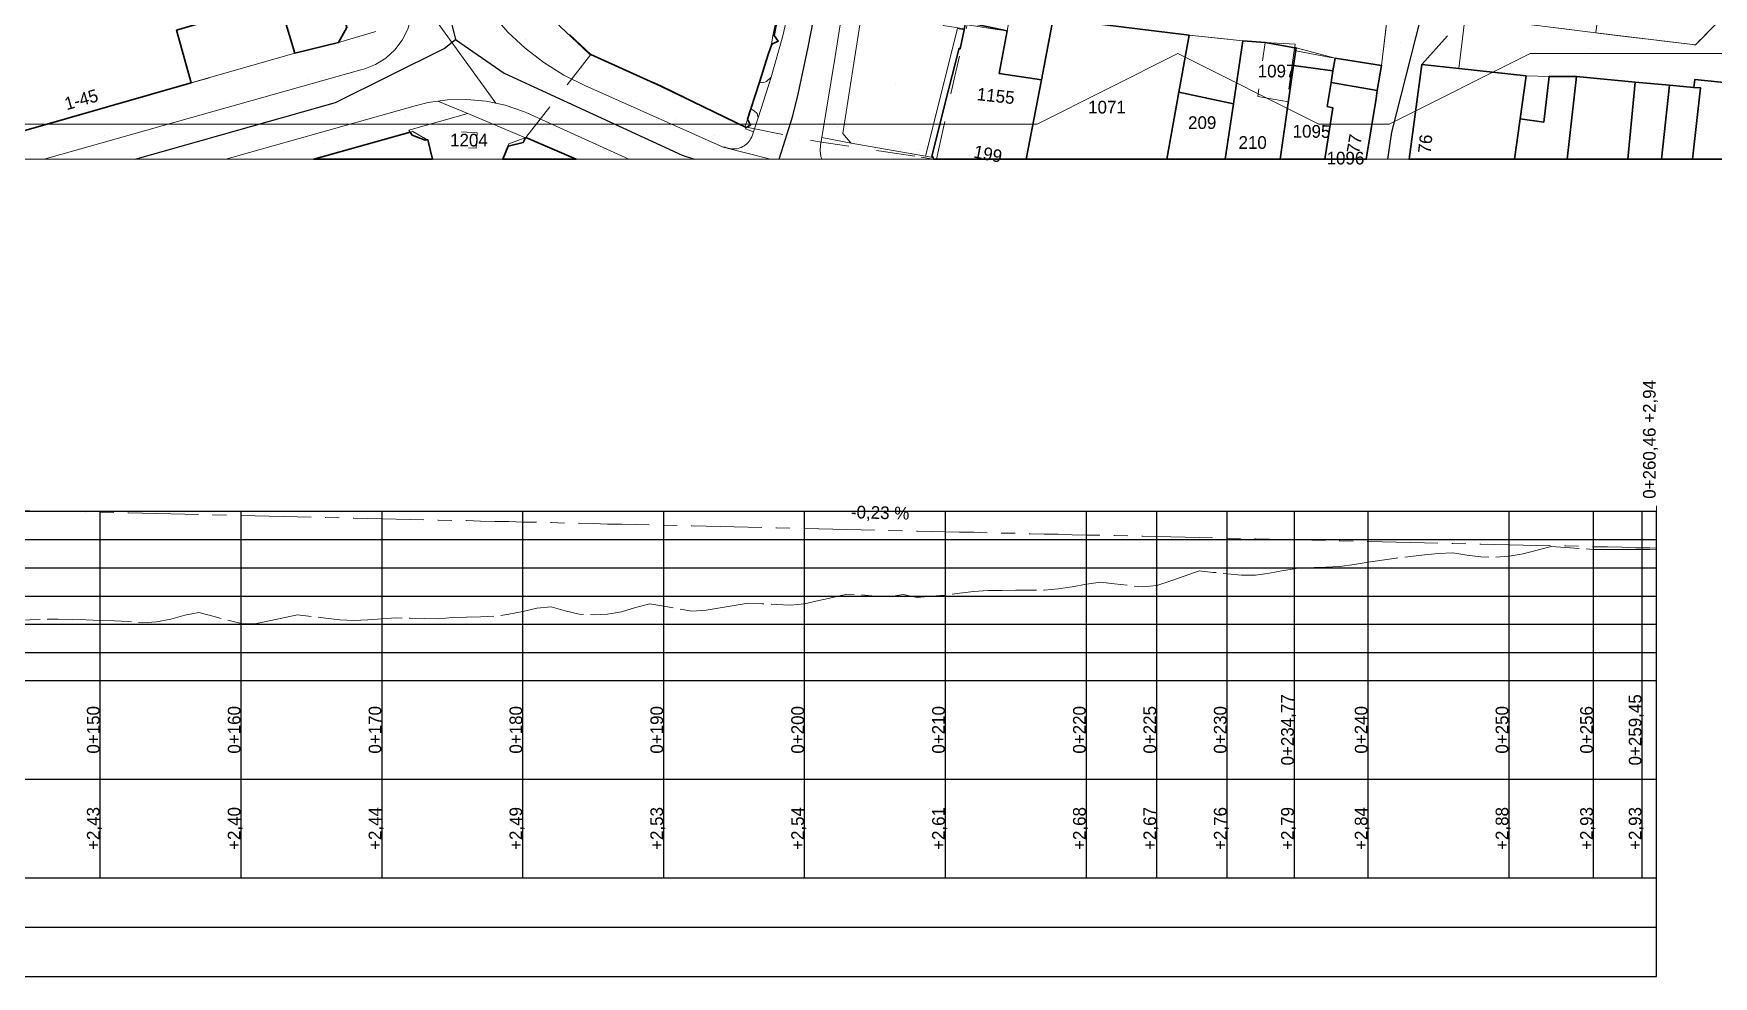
# Model space of a CAD drawing. Header units: metres. Extents: x 0 to 105485, y 0 to 425721.
# Drawn here: x 104796.3 to 104915.5, y 425092 to 425158.9 of the extents above; entities that cross this region are included whole.
import ezdxf
from ezdxf.enums import TextEntityAlignment as Align

# ---------------------------------------------------------------- set-up
doc = ezdxf.new("R2010")
doc.units = ezdxf.units.M
doc.header["$MEASUREMENT"] = 0
for name, pattern in [('AM-AS-SO', [16, 10, -2, 2, -2]), ('GW-MAAIVELD-SO', [25, 12, -1, 12]), ('IE-TERREINAFSCHEIDING_KUNSTMATIG-SO', [11, 4, -1, 4, -2]), ('KG-PERCEEL-SO', [19, 5.5, -4, 5.5, -4])]:
    doc.linetypes.add(name, pattern=pattern)
for name, color, linetype, lineweight in [('B-XX-AL-PROFIELBALK-G', 7, 'Continuous', 25), ('B-XX-AL-PROFIELBALK-T', 7, 'Continuous', 25), ('B-XX-AM-AS-G', 10, 'AM-AS-SO', 18), ('B-XX-AM-AS-T', 10, 'AM-AS-SO', 18), ('B-XX-AM-TANGENTPUNT-G', 7, 'Continuous', 18), ('B-XX-GR-STRUIK-G', 90, 'Continuous', 13), ('B-XX-GW-MAAIVELD-G', 90, 'GW-MAAIVELD-SO', 18), ('B-XX-IE-MEUBILAIR-G', 7, 'Continuous', 18), ('B-XX-IE-MEUBILAIR_WEGMEUBILAIR_AFVALBAK-G', 7, 'Continuous', 18), ('B-XX-IE-TERREINAFSCHEIDING_KUNSTMATIG_HEKWERK-G', 20, 'IE-TERREINAFSCHEIDING_KUNSTMATIG-SO', 18), ('B-XX-KG-GRENS_PERCEEL-G', 150, 'KG-PERCEEL-SO', 18), ('B-XX-KG-GRENS_PERCEEL-T', 150, 'KG-PERCEEL-SO', 18), ('B-XX-OG-BEBOUWING-G', 7, 'Continuous', 35), ('B-XX-OG-BEBOUWING_HUISNUMMER-T', 7, 'Continuous', 18), ('B-XX-OG-GRENS-G', 7, 'Continuous', 18), ('B-XX-OG-TERREIN_ERF-G', 7, 'Continuous', 18), ('B-XX-VH-OPENVERHARDING-G', 90, 'Continuous', 18)]:
    doc.layers.add(name, color=color, linetype=linetype, lineweight=lineweight)
doc.layers.add('GIS-WEGVAKKEN', color=2, linetype='Continuous')

msp = doc.modelspace()

# ---------------------------------------------------------------- linework, layer by layer
at = {"layer": 'B-XX-AL-PROFIELBALK-G', "ltscale": 0.5}
msp.add_lwpolyline([(104630, 425092), (104911.46, 425092), (104911.46, 425125), (104630, 425125)], close=True, dxfattribs=at)
at = {"layer": 'B-XX-AL-PROFIELBALK-G', "ltscale": 0.5, "flags": 128}
for points in [[(104801, 425113), (104801, 425125)], [(104811, 425113), (104811, 425125)], [(104821, 425113), (104821, 425125)], [(104831, 425113), (104831, 425125)], [(104841, 425113), (104841, 425125)], [(104851, 425113), (104851, 425125)], [(104861, 425113), (104861, 425125)], [(104871, 425113), (104871, 425125)], [(104876, 425113), (104876, 425125)], [(104881, 425113), (104881, 425125)], [(104885.77, 425113), (104885.77, 425125)], [(104891, 425113), (104891, 425125)], [(104901, 425113), (104901, 425125)], [(104907, 425113), (104907, 425125)], [(104910.45, 425113), (104910.45, 425125)], [(104651, 425123), (104911.46, 425123)], [(104651, 425121), (104911.46, 425121)], [(104651, 425119), (104911.46, 425119)], [(104651, 425117), (104911.46, 425117)], [(104651, 425115), (104911.46, 425115)], [(104630, 425113), (104911.46, 425113)], [(104801, 425099), (104801, 425113)], [(104811, 425099), (104811, 425113)], [(104821, 425099), (104821, 425113)], [(104831, 425099), (104831, 425113)], [(104841, 425099), (104841, 425113)], [(104851, 425099), (104851, 425113)], [(104861, 425099), (104861, 425113)], [(104871, 425099), (104871, 425113)], [(104876, 425099), (104876, 425113)], [(104881, 425099), (104881, 425113)], [(104885.77, 425099), (104885.77, 425113)], [(104891, 425099), (104891, 425113)], [(104901, 425099), (104901, 425113)], [(104907, 425099), (104907, 425113)], [(104910.45, 425099), (104910.45, 425113)], [(104630, 425106), (104911.46, 425106)], [(104630, 425099), (104911.46, 425099)], [(104760.93, 425095.5), (104876, 425095.5)], [(104876, 425095.5), (104885.77, 425095.5)], [(104885.77, 425095.5), (104907, 425095.5)], [(104907, 425095.5), (104910.45, 425095.5)], [(104910.45, 425095.5), (104911.46, 425095.5)]]:
    msp.add_lwpolyline(points, dxfattribs=at)
at = {"layer": 'B-XX-AM-AS-G', "ltscale": 0.5, "flags": 128}
for points in [[(104651, 425122.4), (104652, 425122.42), (104653, 425122.45), (104654, 425122.47), (104655, 425122.49), (104656, 425122.52), (104657, 425122.54), (104658, 425122.56), (104659, 425122.58), (104660, 425122.61), (104661, 425122.63), (104662, 425122.65), (104663, 425122.68), (104664, 425122.7), (104665, 425122.72), (104666, 425122.75), (104667, 425122.77), (104668, 425122.79), (104669, 425122.81), (104670, 425122.84), (104671, 425122.86), (104672, 425122.88), (104673, 425122.91), (104674, 425122.93), (104675, 425122.95), (104676, 425122.98), (104677, 425123), (104678, 425123.02), (104679, 425123.05), (104680, 425123.07), (104681, 425123.09), (104682, 425123.11), (104683, 425123.14), (104684, 425123.16), (104685, 425123.18), (104686, 425123.21), (104687, 425123.23), (104688, 425123.25), (104689, 425123.28), (104690, 425123.3), (104691, 425123.32), (104692, 425123.34), (104693, 425123.37), (104694, 425123.39), (104695, 425123.41), (104696, 425123.44), (104697, 425123.46), (104698, 425123.48), (104699, 425123.51), (104700, 425123.53), (104701, 425123.55), (104702, 425123.58), (104703, 425123.6), (104704, 425123.62), (104705, 425123.64), (104706, 425123.67), (104707, 425123.69), (104708, 425123.71), (104709, 425123.74), (104710, 425123.76), (104711, 425123.78), (104712, 425123.81), (104713, 425123.83), (104714, 425123.85), (104715, 425123.87), (104716, 425123.9), (104717, 425123.92), (104718, 425123.94), (104719, 425123.97), (104720, 425123.99), (104721, 425124.01), (104722, 425124.04), (104723, 425124.06), (104724, 425124.08), (104725, 425124.11), (104726, 425124.13), (104727, 425124.15), (104728, 425124.17), (104729, 425124.2), (104730, 425124.22), (104731, 425124.24), (104732, 425124.27), (104733, 425124.29), (104734, 425124.31), (104735, 425124.34), (104736, 425124.36), (104737, 425124.38), (104738, 425124.4), (104739, 425124.43), (104740, 425124.45), (104741, 425124.47), (104742, 425124.5), (104743, 425124.52), (104744, 425124.54), (104745, 425124.57), (104746, 425124.59), (104747, 425124.61), (104748, 425124.64), (104749, 425124.66), (104750, 425124.68), (104751, 425124.7), (104752, 425124.73), (104753, 425124.75), (104754, 425124.77), (104755, 425124.8), (104756, 425124.82), (104757, 425124.84), (104758, 425124.87), (104759, 425124.89), (104760, 425124.91), (104761, 425124.93), (104761.2, 425124.94), (104762, 425124.96), (104763, 425124.98), (104764, 425125), (104765, 425125.02), (104766, 425125.04), (104767, 425125.05), (104768, 425125.07), (104769, 425125.08), (104770, 425125.1), (104771, 425125.11), (104772, 425125.12), (104773, 425125.13), (104774, 425125.14), (104775, 425125.15), (104776, 425125.15), (104777, 425125.16), (104778, 425125.16), (104779, 425125.17), (104780, 425125.17), (104781, 425125.17), (104782, 425125.17), (104783, 425125.17), (104784, 425125.17), (104785, 425125.16), (104786, 425125.16), (104787, 425125.15), (104788, 425125.14), (104789, 425125.13), (104790, 425125.13), (104791, 425125.11), (104792, 425125.1), (104793, 425125.09), (104794, 425125.08), (104795, 425125.06), (104796, 425125.04), (104797, 425125.03), (104798, 425125.01), (104799, 425124.99), (104800, 425124.97), (104801, 425124.94), (104801.2, 425124.94), (104802, 425124.92), (104803, 425124.9), (104804, 425124.87), (104805, 425124.85), (104806, 425124.83), (104807, 425124.81), (104808, 425124.78), (104809, 425124.76), (104810, 425124.74), (104811, 425124.71), (104812, 425124.69), (104813, 425124.67), (104814, 425124.64), (104815, 425124.62), (104816, 425124.6), (104817, 425124.58), (104818, 425124.55), (104819, 425124.53), (104820, 425124.51), (104821, 425124.48), (104822, 425124.46), (104823, 425124.44), (104824, 425124.41), (104825, 425124.39), (104826, 425124.37), (104827, 425124.35), (104828, 425124.32), (104829, 425124.3), (104830, 425124.28), (104831, 425124.25), (104832, 425124.23), (104833, 425124.21), (104834, 425124.18), (104835, 425124.16), (104836, 425124.14), (104837, 425124.11), (104838, 425124.09), (104839, 425124.07), (104840, 425124.05), (104841, 425124.02), (104842, 425124), (104843, 425123.98), (104844, 425123.95), (104845, 425123.93), (104846, 425123.91), (104847, 425123.88), (104848, 425123.86), (104849, 425123.84), (104850, 425123.82), (104851, 425123.79), (104852, 425123.77), (104853, 425123.75), (104854, 425123.72), (104855, 425123.7), (104856, 425123.68), (104857, 425123.65), (104858, 425123.63), (104859, 425123.61), (104860, 425123.59), (104861, 425123.56), (104862, 425123.54), (104863, 425123.52), (104864, 425123.49), (104865, 425123.47), (104866, 425123.45), (104867, 425123.42), (104868, 425123.4), (104869, 425123.38), (104870, 425123.35), (104871, 425123.33), (104872, 425123.31), (104873, 425123.29), (104874, 425123.26), (104875, 425123.24), (104876, 425123.22), (104877, 425123.19), (104878, 425123.17), (104879, 425123.15), (104880, 425123.12), (104881, 425123.1), (104882, 425123.08), (104883, 425123.06), (104884, 425123.03), (104885, 425123.01), (104886, 425122.99), (104887, 425122.96), (104888, 425122.94), (104889, 425122.92), (104890, 425122.89), (104891, 425122.87), (104892, 425122.85), (104893, 425122.83), (104894, 425122.8), (104895, 425122.78), (104896, 425122.76), (104897, 425122.73), (104898, 425122.71), (104899, 425122.69), (104900, 425122.66), (104901, 425122.64), (104902, 425122.62), (104903, 425122.59), (104904, 425122.57), (104905, 425122.55), (104906, 425122.53), (104907, 425122.5), (104908, 425122.48), (104909, 425122.46), (104910, 425122.43), (104911, 425122.41), (104911.46, 425122.4)], [(104911.46, 425122.4), (104911.46, 425125.4)]]:
    msp.add_lwpolyline(points, dxfattribs=at)
at = {"layer": 'B-XX-AM-TANGENTPUNT-G', "ltscale": 0.5, "flags": 128}
for points in [[(104876, 425099), (104876, 425125)], [(104885.77, 425099), (104885.77, 425125)], [(104907, 425099), (104907, 425125)], [(104910.45, 425099), (104910.45, 425125)]]:
    msp.add_lwpolyline(points, dxfattribs=at)
at = {"layer": 'B-XX-GR-STRUIK-G', "ltscale": 0.5}
msp.add_lwpolyline([(104861.98, 425157.88), (104862.04, 425157.84), (104862.32, 425159.19), (104861.84, 425159.28), (104859.57, 425150.23), (104860.12, 425150.12), (104860.12, 425150.15), (104860.02, 425150.2), (104860.98, 425154)], close=True, dxfattribs=at)
at = {"layer": 'B-XX-GW-MAAIVELD-G', "ltscale": 0.5, "flags": 128}
msp.add_lwpolyline([(104651, 425116.26), (104651.68, 425116.25), (104652, 425116.24), (104653, 425116.21), (104653.07, 425116.22), (104654, 425116.26), (104654.76, 425116.3), (104655, 425116.3), (104656, 425116.33), (104656.52, 425116.34), (104657, 425116.35), (104658, 425116.41), (104659, 425116.5), (104660, 425116.57), (104661, 425116.59), (104662, 425116.61), (104663, 425116.64), (104664, 425116.66), (104664.7, 425116.67), (104665, 425116.67), (104666, 425116.68), (104666.42, 425116.68), (104667, 425116.68), (104668, 425116.74), (104669, 425116.8), (104670, 425116.86), (104671, 425116.91), (104671.06, 425116.91), (104672, 425116.89), (104673, 425116.86), (104674, 425116.84), (104675, 425116.82), (104676, 425116.81), (104677, 425116.8), (104678, 425116.8), (104679, 425116.79), (104680, 425116.79), (104681, 425116.78), (104682, 425116.78), (104683, 425116.77), (104684, 425116.7), (104685, 425116.69), (104686, 425116.69), (104687, 425116.7), (104688, 425116.71), (104689, 425116.73), (104690, 425116.75), (104691, 425116.67), (104692, 425116.69), (104693, 425116.72), (104694, 425116.75), (104695, 425116.77), (104696, 425116.8), (104697, 425116.81), (104698, 425116.8), (104699, 425116.8), (104700, 425116.81), (104701, 425116.83), (104702, 425116.84), (104703, 425116.86), (104704, 425116.83), (104705, 425116.8), (104706, 425116.77), (104707, 425116.75), (104708, 425116.72), (104709, 425116.7), (104710, 425116.68), (104711, 425116.67), (104712, 425116.66), (104713, 425116.66), (104714, 425116.65), (104715, 425116.64), (104716, 425116.62), (104717, 425116.71), (104718, 425116.79), (104719, 425116.88), (104720, 425116.98), (104721, 425117.08), (104722, 425117.18), (104723, 425117.19), (104724, 425117.17), (104725, 425117.16), (104726, 425117.14), (104727, 425117.12), (104728, 425117.11), (104729, 425117.11), (104730, 425117.12), (104731, 425117.06), (104732, 425117.08), (104733, 425117.11), (104734, 425117.13), (104735, 425117.16), (104736, 425118.6), (104737, 425119.46), (104738, 425118.2), (104739, 425117.02), (104740, 425116.84), (104741, 425116.94), (104742, 425117.15), (104743, 425117.34), (104744, 425117.5), (104745, 425117.32), (104746, 425117.14), (104747, 425116.96), (104748, 425116.88), (104749, 425116.72), (104750, 425116.56), (104751, 425116.4), (104752, 425116.61), (104753, 425116.81), (104754, 425117.02), (104755, 425117.2), (104756, 425117.24), (104757, 425117.28), (104758, 425117.32), (104759, 425117.33), (104760, 425117.35), (104761, 425117.38), (104762, 425117.46), (104763, 425117.5), (104764, 425117.45), (104765, 425117.4), (104766, 425117.53), (104767, 425117.7), (104768, 425118.05), (104769, 425118.25), (104770, 425117.83), (104771, 425117.46), (104772, 425117.32), (104773, 425117.34), (104774, 425117.5), (104775, 425117.72), (104776, 425117.89), (104777, 425117.71), (104778, 425117.53), (104779, 425117.35), (104780, 425117.34), (104781, 425117.7), (104782, 425118.07), (104783, 425118.44), (104784, 425118.14), (104785, 425117.83), (104786, 425117.53), (104787, 425117.29), (104788, 425117.3), (104789, 425117.3), (104790, 425117.3), (104791, 425117.28), (104792, 425117.27), (104793, 425117.22), (104794, 425117.17), (104795, 425117.26), (104796, 425117.3), (104797, 425117.35), (104798, 425117.35), (104799, 425117.33), (104800, 425117.3), (104801, 425117.26), (104802, 425117.23), (104803, 425117.18), (104804, 425117.09), (104805, 425117.16), (104806, 425117.36), (104807, 425117.63), (104808, 425117.84), (104809, 425117.57), (104810, 425117.29), (104811, 425117.04), (104812, 425117.02), (104813, 425117.24), (104814, 425117.46), (104815, 425117.67), (104816, 425117.55), (104817, 425117.43), (104818, 425117.31), (104819, 425117.25), (104820, 425117.31), (104821, 425117.38), (104822, 425117.44), (104823, 425117.43), (104824, 425117.4), (104825, 425117.39), (104826, 425117.47), (104827, 425117.49), (104828, 425117.53), (104829, 425117.56), (104830, 425117.72), (104831, 425117.9), (104832, 425118.13), (104833, 425118.24), (104834, 425117.94), (104835, 425117.71), (104836, 425117.67), (104837, 425117.71), (104838, 425117.87), (104839, 425118.18), (104840, 425118.45), (104841, 425118.27), (104842, 425118.1), (104843, 425117.92), (104844, 425117.99), (104845, 425118.16), (104846, 425118.33), (104847, 425118.49), (104848, 425118.45), (104849, 425118.4), (104850, 425118.35), (104851, 425118.44), (104852, 425118.67), (104853, 425118.9), (104854, 425119.13), (104855, 425119.08), (104856, 425118.99), (104857, 425118.93), (104858, 425119.1), (104859, 425118.89), (104860, 425118.98), (104861, 425119.06), (104862, 425119.19), (104863, 425119.33), (104864, 425119.38), (104865, 425119.39), (104866, 425119.41), (104867, 425119.41), (104868, 425119.41), (104869, 425119.5), (104870, 425119.65), (104871, 425119.83), (104872, 425119.98), (104873, 425119.86), (104874, 425119.75), (104875, 425119.65), (104876, 425119.74), (104876, 425119.74), (104877, 425120.08), (104878, 425120.43), (104879, 425120.78), (104880, 425120.68), (104881, 425120.58), (104882, 425120.47), (104883, 425120.47), (104884, 425120.63), (104885, 425120.8), (104885.77, 425120.93), (104886, 425120.97), (104887, 425121.02), (104888, 425121.04), (104889, 425121.09), (104890, 425121.24), (104891, 425121.4), (104892, 425121.54), (104893, 425121.69), (104894, 425121.81), (104895, 425121.93), (104896, 425122.02), (104897, 425122.06), (104898, 425121.89), (104899, 425121.77), (104900, 425121.76), (104901, 425121.83), (104902, 425121.99), (104903, 425122.26), (104904, 425122.51), (104905, 425122.45), (104906, 425122.38), (104907, 425122.31), (104907, 425122.31), (104908, 425122.29), (104909, 425122.29), (104910, 425122.29), (104910.45, 425122.29), (104911, 425122.3), (104911.46, 425122.32)], dxfattribs=at)
at = {"layer": 'B-XX-IE-MEUBILAIR-G', "color": 0, "true_color": 0x604a38}
for points in [[(104821.74, 425158.24, 1.56), (104821.74, 425158.24, 4.56)], [(104826.34, 425158.48, 1.55), (104826.34, 425158.48, 3.05)], [(104831.2, 425158.47, 1.54), (104831.2, 425158.47, 4.54)], [(104893.27, 425158.31, 0.91), (104893.27, 425158.31, 2.41)], [(104906.76, 425157.84, 0.81), (104906.76, 425157.84, 2.31)], [(104820.45, 425157.14, 1.52), (104820.45, 425157.14, 4.52)], [(104831.95, 425157.25, 1.48), (104831.95, 425157.25, 2.98)], [(104833.59, 425156.72, 1.47), (104833.59, 425156.72, 4.47)], [(104815.74, 425155.72, 1.52), (104815.74, 425155.72, 4.52)], [(104818.62, 425156.54, 1.53), (104818.62, 425156.54, 4.53)], [(104819.49, 425156.34, 1.48), (104819.49, 425156.34, 2.98)], [(104848.41, 425155.48, 1), (104848.41, 425155.48, 2.5)], [(104812.85, 425154.93, 1.53), (104812.85, 425154.93, 4.53)], [(104836.24, 425155.36, 1.43), (104836.24, 425155.36, 4.43)], [(104857.46, 425155.28, 1.11), (104857.46, 425155.28, 2.61)], [(104891.56, 425154.31, 0.91), (104891.56, 425154.31, 2.41)], [(104807.08, 425153.28, 1.56), (104807.08, 425153.28, 4.56)], [(104809.91, 425154.05, 1.53), (104809.91, 425154.05, 4.53)], [(104822.7, 425153.12, 1.52), (104822.7, 425153.12, 4.52)], [(104823.12, 425153.7, 1.51), (104823.12, 425153.7, 3.01)], [(104827.41, 425153.77, 1.49), (104827.41, 425153.77, 4.49)], [(104831.27, 425153.29, 1.43), (104831.27, 425153.29, 2.93)], [(104839.04, 425154.11, 1.39), (104839.04, 425154.11, 4.39)], [(104852.65, 425154.06, 1.1), (104852.65, 425154.06, 2.6)], [(104894.39, 425153.88, 0.93), (104894.39, 425153.88, 2.43)], [(104804.18, 425152.45, 1.61), (104804.18, 425152.45, 4.61)], [(104806.49, 425152.67, 1.54), (104806.49, 425152.67, 3.04)], [(104819.73, 425152.26, 1.53), (104819.73, 425152.26, 4.53)], [(104832.98, 425151.99, 1.42), (104832.98, 425151.99, 4.42)], [(104841.8, 425152.88, 1.33), (104841.8, 425152.88, 4.33)], [(104853.3, 425152.23, 1.17), (104853.3, 425152.23, 4.17)], [(104798.38, 425150.88, 1.72), (104798.38, 425150.88, 4.72)], [(104801.29, 425151.66, 1.66), (104801.29, 425151.66, 4.66)], [(104814.01, 425150.68, 1.56), (104814.01, 425150.68, 4.56)], [(104816.9, 425151.47, 1.55), (104816.9, 425151.47, 4.55)], [(104835.77, 425150.75, 1.47), (104835.77, 425150.75, 4.47)], [(104844.6, 425151.68, 1.25), (104844.6, 425151.68, 4.25)], [(104845.04, 425150.94, 1.23), (104845.04, 425150.94, 2.73)], [(104848.44, 425151.78, 1.12), (104848.44, 425151.78, 4.12)], [(104849.82, 425151.56, 1.11), (104849.82, 425151.56, 4.11)], [(104850.66, 425151.42, 1.11), (104850.66, 425151.42, 2.61)], [(104851.35, 425151.31, 1.09), (104851.35, 425151.31, 4.09)], [(104859.1, 425150.68, 1.19), (104859.1, 425150.68, 4.19)], [(104852.56, 425150.36, 1.13), (104852.56, 425150.36, 4.13)]]:
    msp.add_polyline3d(points, dxfattribs=at)
at = {"layer": 'B-XX-IE-MEUBILAIR_WEGMEUBILAIR_AFVALBAK-G', "color": 0, "true_color": 0x604a38}
msp.add_polyline3d([(104832.57, 425151, 1.54), (104832.57, 425151, 3.04)], dxfattribs=at)
at = {"layer": 'B-XX-IE-TERREINAFSCHEIDING_KUNSTMATIG_HEKWERK-G', "ltscale": 0.5, "flags": 128}
msp.add_lwpolyline([(104913.32, 425198.49), (104917.46, 425197.9), (104920.12, 425194.69), (104918.28, 425179.01), (104916.7, 425166.14), (104915.98, 425159.89), (104915.78, 425159.69), (104914.23, 425158.12), (104907.16, 425158.97)], dxfattribs=at)
at = {"layer": 'B-XX-IE-TERREINAFSCHEIDING_KUNSTMATIG_HEKWERK-G', "color": 0, "ltscale": 0.5, "true_color": 0x8c7868}
msp.add_polyline3d([(104913.32, 425198.49, 1.78), (104915.39, 425198.2, 1.77), (104917.46, 425197.9, 1.77), (104918.79, 425196.3, 1.77), (104920.12, 425194.69, 1.75), (104919.82, 425192.08, 1.91), (104919.51, 425189.46, 1.93), (104919.2, 425186.85, 1.73), (104918.9, 425184.23, 1.68), (104918.59, 425181.62, 1.7), (104918.28, 425179.01, 1.65), (104917.96, 425176.43, 1.36), (104917.65, 425173.86, 1.32), (104917.33, 425171.28, 1.3), (104917.02, 425168.71, 1.34), (104916.7, 425166.14, 1.52), (104916.46, 425164.06, 1.84), (104916.22, 425161.97, 1.69), (104915.98, 425159.89, 1.05), (104915.78, 425159.69, 1.03), (104914.23, 425158.12, 1), (104911.87, 425158.41, 0.99), (104909.52, 425158.69, 0.95), (104907.16, 425158.97, 0.81)], dxfattribs=at)
at = {"layer": 'B-XX-KG-GRENS_PERCEEL-G', "ltscale": 0.5, "flags": 128}
for points in [[(104897.88, 425160.14), (104907.16, 425158.97), (104914.23, 425158.12), (104915.98, 425159.89), (104916.7, 425166.14), (104918.29, 425179.1), (104920.12, 425194.69), (104917.48, 425197.9), (104913.32, 425198.49), (104913.35, 425198.72), (104904.1, 425199.86)], [(104848.76, 425158.87), (104849.36, 425161.69), (104850.07, 425164.69), (104850.8, 425169.12), (104851.19, 425171.65), (104853.19, 425183.98)], [(104817.91, 425158.29), (104814.8, 425157.52), (104792.67, 425151.2), (104791.26, 425155.48), (104789.02, 425154.87), (104787.54, 425156.17), (104787.55, 425156.85), (104787.22, 425156.86), (104787.32, 425163.62)], [(104830.84, 425162.09), (104835.82, 425157.44)], [(104817.91, 425158.29), (104823.51, 425159.93)], [(104860.35, 425150), (104861.72, 425156.2), (104862.53, 425159.53), (104865.38, 425159.11)], [(104866.73, 425150), (104867.82, 425155.63), (104868.63, 425160)], [(104868.63, 425160), (104878.3, 425158.8)], [(104891.95, 425156.66), (104892.37, 425160.05)], [(104894.8, 425156.72), (104897.88, 425160.14)], [(104846.97, 425152.87), (104848.63, 425158.06)], [(104848.63, 425158.06), (104848.76, 425158.87)], [(104876.72, 425150), (104877.57, 425154.76), (104878.3, 425158.8)], [(104878.3, 425158.8), (104882.11, 425158.4)], [(104880.84, 425150), (104881.44, 425153.94), (104882.11, 425158.4)], [(104882.11, 425158.4), (104883.68, 425158.29)], [(104885.34, 425154.08), (104883.17, 425154.46), (104883.68, 425158.29)], [(104883.68, 425158.29), (104885.83, 425158.18)], [(104885.83, 425158.18), (104885.76, 425157.71)], [(104831.21, 425151.55), (104835.82, 425157.44)], [(104835.82, 425157.44), (104840.8, 425155.23), (104846.76, 425152.3)], [(104885.76, 425157.71), (104885.28, 425154.26), (104885.34, 425154.08)], [(104885.76, 425157.71), (104888.65, 425157.17), (104891.95, 425156.66)], [(104891.65, 425154.88), (104891.95, 425156.66)], [(104893.9, 425150), (104894.8, 425156.72)], [(104894.8, 425156.72), (104902.21, 425155.93)], [(104887.93, 425150), (104888.49, 425153.66), (104888.1, 425153.75), (104888.37, 425155.46), (104891.65, 425154.88)], [(104901.39, 425150), (104901.79, 425152.86), (104902.21, 425155.93)], [(104902.21, 425155.93), (104903.85, 425155.88)], [(104903.85, 425155.88), (104905.66, 425155.89), (104905.78, 425155.88)], [(104905.13, 425150), (104905.78, 425155.88)], [(104905.78, 425155.88), (104914.11, 425155.09)], [(104914.11, 425155.09), (104914.18, 425155.65), (104918.1, 425155.26)], [(104890.86, 425150), (104891.65, 425154.88)], [(104914.02, 425150), (104914.59, 425155.08), (104914.11, 425155.09)], [(104884.76, 425150), (104885.34, 425154.08)], [(104816.15, 425150), (104823.18, 425151.98)], [(104823.18, 425151.98), (104824.25, 425151.35)], [(104826.65, 425151.94), (104827.75, 425151.88), (104827.69, 425150.78), (104826.59, 425150.84), (104826.65, 425151.94)], [(104846.76, 425152.3), (104846.97, 425152.87)], [(104846.76, 425152.3), (104851.88, 425151.26), (104859.27, 425150.15)], [(104824.25, 425151.35), (104824.59, 425150)], [(104829.57, 425150), (104830.01, 425151.09)], [(104830.01, 425151.09), (104831.21, 425151.55)], [(104831.21, 425151.55), (104834.78, 425150)], [(104859.27, 425150.15), (104860.13, 425150)]]:
    msp.add_lwpolyline(points, dxfattribs=at)
at = {"layer": 'B-XX-OG-BEBOUWING-G', "ltscale": 0.5}
for points in [[(104792.67, 425151.2), (104807.46, 425155.43), (104806.42, 425159.16), (104813.68, 425161.29), (104814.8, 425157.52), (104817.91, 425158.29), (104818.51, 425159.36), (104818.39, 425159.8), (104818.21, 425160.43), (104818.46, 425160.6), (104820.73, 425162.21), (104821.23, 425162.56), (104821.38, 425162.67), (104815.28, 425171.48), (104807.53, 425169.35), (104804.65, 425168.56), (104804.44, 425168.5), (104804.93, 425166.92), (104795.19, 425164.19)], [(104830.84, 425162.09), (104835.67, 425157.5), (104835.82, 425157.44), (104840.79, 425155.2), (104846.85, 425152.26), (104847.16, 425152.43), (104846.95, 425152.84), (104847.18, 425153.57), (104847.79, 425155.48), (104848.41, 425157.43), (104848.68, 425158.17), (104849.13, 425158.39), (104848.83, 425158.78), (104848.98, 425159.51)]]:
    msp.add_lwpolyline(points, dxfattribs=at)
for points in [[(104862.32, 425159.19), (104862.04, 425157.84), (104861.98, 425157.88), (104860.98, 425154), (104860.02, 425150.2), (104860.12, 425150.15), (104860.12, 425150.12), (104860.14, 425150), (104866.73, 425150), (104867.82, 425155.63), (104864.81, 425156.08), (104865.38, 425159.11), (104862.43, 425159.74), (104862.33, 425159.26)], [(104876.72, 425150), (104877.57, 425154.76), (104878.3, 425158.8), (104868.63, 425160), (104867.82, 425155.63), (104866.73, 425150)], [(104880.84, 425150), (104884.76, 425150), (104885.7, 425156.65), (104885.88, 425157.91), (104885.79, 425157.92), (104883.68, 425158.29), (104882.11, 425158.4), (104881.44, 425153.94)], [(104884.76, 425150), (104887.93, 425150), (104888.49, 425153.66), (104888.1, 425153.75), (104888.37, 425155.46), (104888.5, 425156.28), (104885.7, 425156.65)], [(104888.37, 425155.46), (104891.65, 425154.88), (104891.95, 425156.66), (104888.65, 425157.17), (104888.5, 425156.28)], [(104902.21, 425155.93), (104897.44, 425156.44), (104894.8, 425156.72), (104893.9, 425150), (104901.39, 425150), (104901.79, 425152.86)], [(104891.65, 425154.88), (104888.37, 425155.46), (104888.1, 425153.75), (104888.49, 425153.66), (104887.93, 425150), (104890.86, 425150), (104891.56, 425154.31)], [(104905.13, 425150), (104905.78, 425155.88), (104903.85, 425155.88), (104903.46, 425152.64), (104901.79, 425152.86), (104901.39, 425150)], [(104909.43, 425150), (104909.95, 425155.48), (104905.78, 425155.88), (104905.13, 425150)], [(104909.43, 425150), (104911.82, 425150), (104912.39, 425155.25), (104909.95, 425155.48)], [(104917.56, 425150), (104918.1, 425155.26), (104914.18, 425155.65), (104914.11, 425155.09), (104914.59, 425155.08), (104914.02, 425150)], [(104880.84, 425150), (104881.44, 425153.94), (104877.57, 425154.76), (104876.72, 425150)], [(104914.11, 425155.09), (104912.39, 425155.25), (104911.82, 425150), (104914.02, 425150), (104914.59, 425155.08)], [(104824.59, 425150), (104824.24, 425151.38), (104824.06, 425151.35), (104823.14, 425151.72), (104822.99, 425151.93), (104816.15, 425150)], [(104834.78, 425150), (104831.21, 425151.55), (104831.19, 425151.51), (104831.02, 425151.19), (104829.95, 425150.93), (104829.57, 425150)]]:
    msp.add_lwpolyline(points, close=True, dxfattribs=at)
at = {"layer": 'B-XX-OG-GRENS-G'}
msp.add_polyline3d([(104792.5, 425152.5, 2), (104797.5, 425152.5, 1.72), (104802.5, 425152.5, 1.6), (104807.5, 425152.5, 1.51), (104812.5, 425152.5, 1.52), (104817.5, 425152.5, 1.55), (104822.5, 425152.5, 1.58), (104827.5, 425152.5, 1.6), (104832.5, 425152.5, 1.52), (104837.5, 425152.5, 1.33), (104842.5, 425152.5, 1.27), (104847.5, 425152.5, 1.14), (104852.5, 425152.5, 1.14), (104857.5, 425152.5, 1.18), (104862.5, 425152.5, 1.22), (104867.5, 425152.5, 1.13), (104877.5, 425157.5, 1.02), (104887.5, 425152.5, 0.93), (104892.5, 425152.5, 0.94), (104902.5, 425157.5, 0.86), (104907.5, 425157.5, 0.87), (104912.5, 425157.5, 0.99), (104917.5, 425157.5, 0.97)], dxfattribs=at)
at = {"layer": 'B-XX-OG-TERREIN_ERF-G', "ltscale": 0.5}
for points in [[(104920.12, 425194.69), (104917.46, 425197.9), (104913.32, 425198.49), (104910.96, 425178.08), (104909.53, 425178.3), (104909.08, 425175.03), (104912.83, 425174.49), (104912.71, 425173.21), (104912.59, 425171.93), (104908.82, 425172.5), (104908.35, 425168.97), (104907.88, 425165.43), (104911.68, 425164.88), (104911.55, 425163.65), (104911.42, 425162.41), (104907.64, 425162.9), (104907.16, 425158.97), (104914.23, 425158.12), (104915.78, 425159.69), (104915.98, 425159.89), (104916.7, 425166.14), (104918.28, 425179.01)], [(104813.68, 425161.29), (104806.42, 425159.16), (104807.46, 425155.43), (104814.8, 425157.52)], [(104868.63, 425160), (104868.4, 425160), (104865.51, 425159.9), (104865.38, 425159.11), (104864.81, 425156.08), (104867.82, 425155.63)], [(104882.11, 425158.4), (104878.3, 425158.8), (104877.57, 425154.76), (104881.44, 425153.94)], [(104885.7, 425156.65), (104888.5, 425156.28), (104888.65, 425157.17), (104885.88, 425157.91)], [(104903.85, 425155.88), (104902.21, 425155.93), (104901.79, 425152.86), (104903.46, 425152.64)]]:
    msp.add_lwpolyline(points, close=True, dxfattribs=at)
at = {"layer": 'B-XX-VH-OPENVERHARDING-G', "ltscale": 0.5}
for points in [[(104861.94, 425166.48), (104861.97, 425166.66), (104861.82, 425166.69), (104856.89, 425167.29), (104856.79, 425167.3), (104856.49, 425167.33), (104856.08, 425167.29), (104855.7, 425167.16), (104855.34, 425166.97), (104855.03, 425166.71), (104854.78, 425166.39), (104854.64, 425166.13), (104854.59, 425166.03), (104854.49, 425165.69), (104853.16, 425157.3), (104852.22, 425151.54), (104854.29, 425151.14), (104854.23, 425151.21), (104853.7, 425151.83), (104854.42, 425156.38), (104856.1, 425167.08), (104856.54, 425167.12), (104856.75, 425167.1)], [(104861.84, 425159.28), (104862.32, 425159.19), (104862.33, 425159.26), (104860.83, 425159.5), (104861.9, 425166.26), (104861.94, 425166.48), (104856.75, 425167.1), (104856.54, 425167.12), (104856.1, 425167.08), (104854.42, 425156.38), (104853.7, 425151.83), (104854.23, 425151.21), (104854.29, 425151.14), (104859.57, 425150.23)], [(104823.11, 425160.5), (104821.38, 425162.67), (104821.23, 425162.56), (104820.73, 425162.21), (104818.46, 425160.6), (104818.21, 425160.43), (104818.39, 425159.8), (104818.51, 425159.36), (104817.91, 425158.29), (104814.8, 425157.52), (104807.46, 425155.43), (104792.67, 425151.2), (104792.62, 425151.21), (104788.32, 425150), (104797.02, 425150), (104806.49, 425152.67), (104819.49, 425156.34), (104819.72, 425156.4), (104820.53, 425156.72), (104821.27, 425157.18), (104821.91, 425157.76), (104822.43, 425158.45), (104822.82, 425159.23), (104823.07, 425160.07)], [(104809.92, 425150), (104823.35, 425153.79), (104824.28, 425154.02), (104824.97, 425154.12), (104825.65, 425154.21), (104827.02, 425154.24), (104828.39, 425154.12), (104829.07, 425153.97), (104824.19, 425160.76), (104822.84, 425162.63), (104823.07, 425161.8), (104823.15, 425160.93), (104823.11, 425160.5), (104823.07, 425160.07), (104822.82, 425159.23), (104822.43, 425158.45), (104821.91, 425157.76), (104821.27, 425157.18), (104820.53, 425156.72), (104819.72, 425156.4), (104819.49, 425156.34), (104806.49, 425152.67), (104797.02, 425150)], [(104848.57, 425150), (104845.21, 425150.87), (104835.4, 425155.23), (104833.9, 425155.98), (104832.49, 425156.86), (104831.16, 425157.88), (104829.94, 425159.02), (104828.5, 425160.68), (104827.93, 425161.51), (104824.19, 425160.76), (104829.07, 425153.97), (104829.74, 425153.83), (104831.04, 425153.39), (104831.27, 425153.29), (104838.53, 425150)], [(104849.89, 425160.71), (104849.73, 425161.05), (104849.56, 425161.2), (104849.34, 425161.29), (104848.98, 425159.51), (104848.83, 425158.78), (104849.13, 425158.39), (104848.68, 425158.17), (104848.41, 425157.43), (104847.79, 425155.48), (104848.03, 425155.43), (104848.29, 425155.53), (104848.62, 425155.83), (104849.44, 425158.75)], [(104919.4, 425159.32), (104915.78, 425159.69), (104914.23, 425158.12), (104907.16, 425158.97), (104897.88, 425160.14), (104897.44, 425156.44), (104902.21, 425155.93), (104903.85, 425155.88), (104905.78, 425155.88), (104909.95, 425155.48), (104912.39, 425155.25), (104914.11, 425155.09), (104914.18, 425155.65), (104918.1, 425155.26), (104918.14, 425155.67), (104918.99, 425155.56)], [(104847.69, 425152.95), (104848.62, 425155.83), (104848.29, 425155.53), (104848.03, 425155.43), (104847.79, 425155.48), (104847.18, 425153.57), (104847.42, 425153.44), (104847.63, 425153.26)], [(104838.53, 425150), (104831.27, 425153.29), (104831.04, 425153.39), (104829.74, 425153.83), (104829.07, 425153.97), (104828.39, 425154.12), (104827.02, 425154.24), (104825.65, 425154.21), (104824.97, 425154.12), (104827.08, 425153.25), (104831.19, 425151.51), (104831.21, 425151.55), (104834.78, 425150)], [(104816.15, 425150), (104822.99, 425151.93), (104822.9, 425152.07), (104827.08, 425153.25), (104824.97, 425154.12), (104824.28, 425154.02), (104823.35, 425153.79), (104809.92, 425150)], [(104831.19, 425151.51), (104827.08, 425153.25), (104822.9, 425152.07), (104822.99, 425151.93), (104823.14, 425151.72), (104824.06, 425151.35), (104824.24, 425151.38), (104824.59, 425150), (104829.57, 425150), (104829.95, 425150.93), (104831.02, 425151.19)], [(104847.36, 425151.95), (104847.69, 425152.95), (104847.63, 425153.26), (104847.42, 425153.44), (104847.18, 425153.57), (104846.95, 425152.84), (104847.16, 425152.43), (104846.85, 425152.26), (104846.81, 425152.16)], [(104860.14, 425150), (104860.12, 425150.12), (104859.57, 425150.23), (104854.29, 425151.14), (104852.22, 425151.54), (104852.13, 425151), (104852.1, 425150.6), (104852.15, 425150.2), (104852.22, 425150)]]:
    msp.add_lwpolyline(points, close=True, dxfattribs=at)
for points in [[(104849.89, 425160.71), (104849.44, 425158.75), (104848.62, 425155.83), (104847.69, 425152.95), (104847.36, 425151.95), (104847.24, 425151.59), (104847.19, 425151.48), (104847.13, 425151.38), (104847.06, 425151.28), (104846.99, 425151.19), (104846.9, 425151.1), (104846.81, 425151.03), (104846.71, 425150.96), (104846.61, 425150.9), (104846.5, 425150.84), (104846.39, 425150.8), (104846.28, 425150.77), (104846.16, 425150.75), (104846.04, 425150.73), (104845.92, 425150.73), (104845.8, 425150.74), (104845.68, 425150.76), (104845.57, 425150.78), (104845.46, 425150.82), (104845.35, 425150.87), (104845.21, 425150.87), (104848.57, 425150), (104852.22, 425150), (104852.15, 425150.2), (104852.1, 425150.6), (104852.13, 425151), (104852.22, 425151.54), (104853.16, 425157.3), (104854.49, 425165.69)], [(104829.94, 425159.02), (104831.16, 425157.88), (104832.49, 425156.86), (104833.9, 425155.98), (104835.4, 425155.23), (104845.21, 425150.87), (104845.35, 425150.87), (104845.46, 425150.82), (104845.57, 425150.78), (104845.68, 425150.76), (104845.8, 425150.74), (104845.92, 425150.73), (104846.04, 425150.73), (104846.16, 425150.75), (104846.28, 425150.77), (104846.39, 425150.8), (104846.5, 425150.84), (104846.61, 425150.9), (104846.71, 425150.96), (104846.81, 425151.03), (104846.9, 425151.1), (104846.99, 425151.19), (104847.06, 425151.28), (104847.13, 425151.38), (104847.19, 425151.48), (104847.24, 425151.59), (104847.36, 425151.95), (104846.81, 425152.16), (104846.85, 425152.26), (104840.79, 425155.2), (104835.82, 425157.44), (104835.67, 425157.5), (104830.84, 425162.09)], [(104868.63, 425160), (104878.3, 425158.8), (104882.11, 425158.4), (104883.68, 425158.29), (104885.79, 425157.92), (104885.88, 425157.91), (104888.65, 425157.17), (104891.95, 425156.66), (104892.35, 425160.05)], [(104892.35, 425160.05), (104891.95, 425156.66), (104891.65, 425154.88), (104891.56, 425154.31), (104890.86, 425150), (104893.9, 425150), (104894.8, 425156.72), (104897.44, 425156.44), (104897.88, 425160.14)]]:
    msp.add_lwpolyline(points, dxfattribs=at)
at = {"layer": 'GIS-WEGVAKKEN'}
for points in [[(104849.2, 425150), (104850.16, 425153.09), (104850.53, 425154.62), (104851.26, 425157.96), (104853.09, 425167.45), (104854.48, 425177.18), (104856.28, 425191.82), (104859.29, 425211.25), (104861.34, 425225.86), (104865.73, 425255.05)], [(104892.4, 425150), (104892.67, 425151.93), (104895.06, 425161.34), (104899.78, 425200.61), (104900.48, 425210.47), (104900.93, 425215.4), (104901.49, 425220.31), (104903.48, 425239.98), (104903.99, 425242.33), (104903.98, 425244.85), (104904.48, 425249.83)], [(104812.45, 425181.72), (104823.73, 425164.58), (104825.55, 425161.18), (104826.21, 425158.51)], [(104803.48, 425150), (104817.7, 425154.02), (104825.41, 425157.87), (104826.21, 425158.51)], [(104826.21, 425158.51), (104829.66, 425156.12), (104842.31, 425150.3), (104843.17, 425150)]]:
    msp.add_lwpolyline(points, dxfattribs=at)

# ---------------------------------------------------------------- texts
at = {"layer": 'B-XX-AL-PROFIELBALK-T', "color": 10, "lineweight": 18}
for s, p in [('0+234,77', (104885.27, 425109.5)), ('0+259,45', (104909.95, 425109.5)), ('0+150', (104800.5, 425109.5)), ('0+160', (104810.5, 425109.5)), ('0+170', (104820.5, 425109.5)), ('0+180', (104830.5, 425109.5)), ('0+190', (104840.5, 425109.5)), ('0+200', (104850.5, 425109.5)), ('0+210', (104860.5, 425109.5)), ('0+220', (104870.5, 425109.5)), ('0+225', (104875.5, 425109.5)), ('0+230', (104880.5, 425109.5)), ('0+240', (104890.5, 425109.5)), ('0+250', (104900.5, 425109.5)), ('0+256', (104906.5, 425109.5)), ('+2,43', (104800.5, 425102.5)), ('+2,40', (104810.5, 425102.5)), ('+2,44', (104820.5, 425102.5)), ('+2,49', (104830.5, 425102.5)), ('+2,53', (104840.5, 425102.5)), ('+2,54', (104850.5, 425102.5)), ('+2,61', (104860.5, 425102.5)), ('+2,68', (104870.5, 425102.5)), ('+2,67', (104875.5, 425102.5)), ('+2,76', (104880.5, 425102.5)), ('+2,79', (104885.27, 425102.5)), ('+2,84', (104890.5, 425102.5)), ('+2,88', (104900.5, 425102.5)), ('+2,93', (104906.5, 425102.5)), ('+2,93', (104909.95, 425102.5))]:
    msp.add_text(s, height=0.9, rotation=90, dxfattribs=at).set_placement(p, align=Align.MIDDLE_CENTER)
at = {"layer": 'B-XX-AM-AS-T', "color": 10, "lineweight": 18}
msp.add_text('0+260,46 +2,94', height=0.9, rotation=90, dxfattribs=at).set_placement((104910.96, 425125.9), align=Align.MIDDLE_LEFT)
msp.add_text('-0,23 %', height=0.9, rotation=-1.3194, dxfattribs=at).set_placement((104856.36, 425124.92), align=Align.MIDDLE_CENTER)
at = {"layer": 'B-XX-KG-GRENS_PERCEEL-T'}
for s, p in [('1097', (104884.5, 425156.26)), ('1071', (104872.46, 425153.7)), ('209', (104879.22, 425152.6)), ('1204', (104827.17, 425151.36)), ('210', (104882.8, 425151.19)), ('1096', (104889.39, 425150.08))]:
    msp.add_text(s, height=0.9, dxfattribs=at).set_placement(p, align=Align.MIDDLE_CENTER)
for s, rotation, p in [('1155', 353.8, (104864.57, 425154.5)), ('1095', 359.4, (104886.98, 425151.98))]:
    msp.add_text(s, height=0.9, rotation=rotation, dxfattribs=at).set_placement(p, align=Align.MIDDLE_CENTER)
at = {"layer": 'B-XX-OG-BEBOUWING_HUISNUMMER-T'}
for s, rotation, p in [('1-45', 15.9, (104799.65, 425154.24)), ('199', 348.9, (104864.01, 425150.38)), ('77', 80.3, (104890.02, 425151.1)), ('76', 84, (104895.05, 425151.09))]:
    msp.add_text(s, height=0.9, rotation=rotation, dxfattribs=at).set_placement(p, align=Align.MIDDLE_CENTER)

doc.saveas('drawing.dxf')
